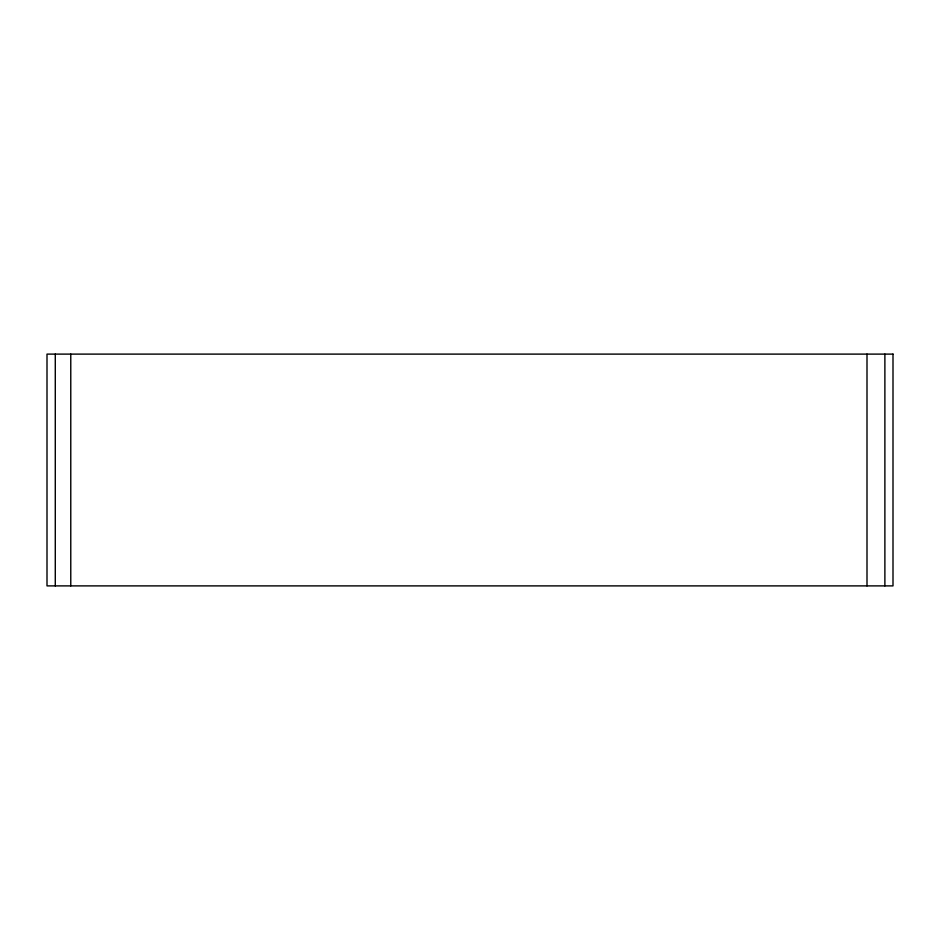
<?xml version="1.0" encoding="UTF-8"?>
<svg xmlns="http://www.w3.org/2000/svg" width="940" height="940" viewBox="0 0 940 940"><rect width="100%" height="100%" fill="white"/><g stroke="black" fill="none" stroke-linecap="round" stroke-linejoin="round"><path stroke-width="1.41" d="M884.881 354.11L884.881 585.89M866.997 354.11L866.997 585.89M70.77 354.11L70.77 585.89M55.284 354.11L55.284 585.89M893 354.11L47 354.11L47 585.89L893 585.89L893 354.11"/></g></svg>
